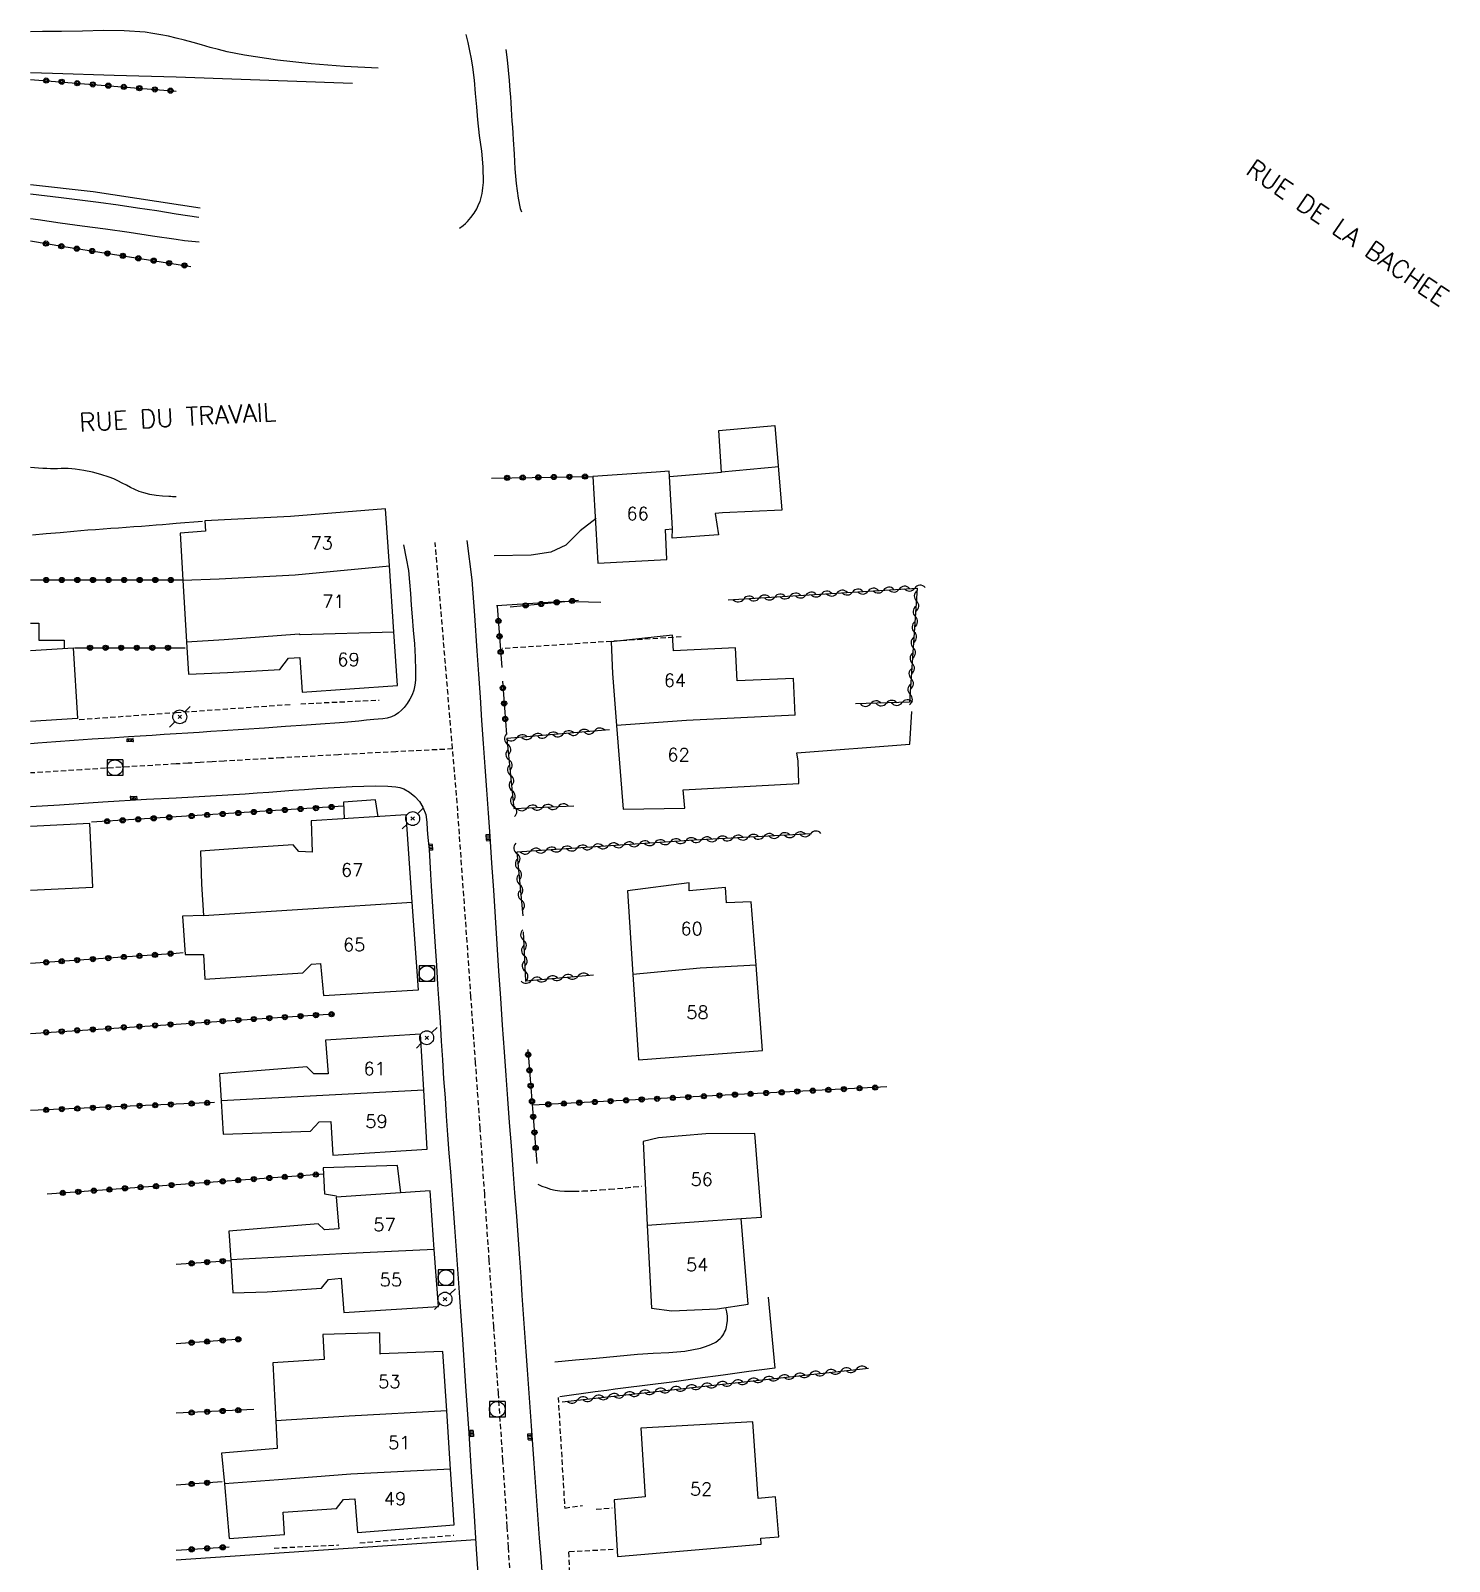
# Model space of a CAD drawing. Header units: millimetres. Extents: x 168000 to 169000, y 125998 to 127000.
# Drawn here: x 168000 to 168136.6, y 126827.9 to 126975.2 of the extents above; entities that cross this region are included whole.
import ezdxf
from ezdxf.enums import TextEntityAlignment as Align

# ---------------------------------------------------------------- set-up
doc = ezdxf.new("R2010")
doc.units = ezdxf.units.MM
doc.linetypes.add('DASHED', pattern=[0.75, 0.5, -0.25])
doc.layers.get('0').update_dxf_attribs({"linetype": 'CONTINUOUS'})
for name, color, linetype in [('W0001', 6, 'DASHED'), ('W0014', 7, 'CONTINUOUS'), ('W0017', 7, 'CONTINUOUS'), ('W0071', 7, 'CONTINUOUS'), ('W0101', 7, 'CONTINUOUS'), ('W0104', 1, 'CONTINUOUS'), ('W0112', 1, 'DASHED'), ('W0211', 2, 'CONTINUOUS'), ('W0214', 2, 'CONTINUOUS'), ('W0310', 3, 'CONTINUOUS'), ('W0323', 7, 'CONTINUOUS'), ('W0401', 7, 'CONTINUOUS'), ('W0420', 7, 'CONTINUOUS'), ('W0473', 7, 'CONTINUOUS'), ('W0989', 7, 'CONTINUOUS'), ('W0991', 7, 'CONTINUOUS'), ('W1102', 7, 'CONTINUOUS')]:
    doc.layers.add(name, color=color, linetype=linetype)
doc.styles.get("Standard").update_dxf_attribs({"font": 'romans.shx', "width": 0.85})

# ---------------------------------------------------------------- blocks, each defined once
blk = doc.blocks.new('T420')
for p, q in [((0.75, 0.75), (-0.75, 0.75)), ((-0.75, 0.75), (-0.75, -0.75)), ((0.75, 0.75), (0.75, -0.75)), ((0.75, -0.75), (-0.75, -0.75))]:
    blk.add_line(p, q)
blk.add_ellipse((0, 0), major_axis=(-0.53, 0.53), ratio=1, start_param=3.926991, end_param=10.210176)
blk = doc.blocks.new('T401')
for p, q in [((-0.3, 0.3), (0, 0.3)), ((-0.3, -0.25), (-0.3, 0.3)), ((-0.3, 0.15), (0, 0.15)), ((-0.3, 0), (0, 0)), ((0, 0.3), (0, -0.25)), ((-0.3, -0.15), (0, -0.15)), ((-0.3, -0.25), (-0.3, -0.3)), ((-0.3, -0.3), (0, -0.3)), ((0, -0.3), (0, -0.25))]:
    blk.add_line(p, q)
blk = doc.blocks.new('T473')
for p, q in [((-0.166667, 0.166667), (0.166667, -0.166667)), ((-0.166667, -0.166667), (0.166667, 0.166667)), ((0.500001, 0.500001), (1.000002, 1.000002)), ((-1.000002, -1.000002), (-0.500001, -0.500001))]:
    blk.add_line(p, q)
blk.add_ellipse((0, 0), major_axis=(0.471405, 0.471405), ratio=1, start_param=5.4977871438, end_param=11.780972451)
blk = doc.blocks.new('t310o')
at = {"color": 0, "linetype": 'Continuous'}
for centre, start, end in [((-0.5, 0.38), 216.8699, 323.1304), ((0.5, -0.37), 36.8699, 143.1303)]:
    blk.add_arc(centre, 0.625, start, end, dxfattribs=at)
blk = doc.blocks.new('t323o')
at = {"color": 0, "linetype": 'Continuous'}
for radius in [0.25, 0.15]:
    blk.add_circle((0, 0), radius, dxfattribs=at)

msp = doc.modelspace()

# ---------------------------------------------------------------- linework, layer by layer
at = {"layer": 'W0001'}
for points in [[(168046.12, 126827.22), (168046, 126829.2), (168045.88, 126831.18), (168045.47, 126837.59), (168045.03, 126844.01), (168044.59, 126850.42), (168044.15, 126856.84), (168043.71, 126863.18), (168043.28, 126869.52), (168042.83, 126875.86), (168042.39, 126882.2), (168041.97, 126888.16), (168041.54, 126894.13), (168041.12, 126900.1), (168038.95, 126925.92)], [(168040.62, 126906.06), (168035.17, 126905.79), (168029.65, 126905.5), (168024.14, 126905.2), (168018.63, 126904.89), (168017.47, 126904.82), (168016.31, 126904.75), (168015.16, 126904.68), (168014, 126904.62)], [(168014, 126904.62), (168009.46, 126904.34), (168004.91, 126904.06), (168000.37, 126903.77), (168000, 126903.75)]]:
    msp.add_lwpolyline(points, dxfattribs=at)
at = {"layer": 'W0014'}
for points in [[(168035.9, 126925.71), (168036.14, 126924.39), (168036.37, 126923.24), (168036.46, 126922.12), (168036.56, 126921.01), (168036.64, 126919.89), (168036.72, 126918.77), (168036.82, 126917.49), (168036.94, 126916.19), (168037.03, 126914.9), (168037.05, 126913.6), (168037.05, 126913.14), (168037.04, 126912.67), (168036.99, 126912.2), (168036.89, 126911.73), (168036.72, 126911.28), (168036.51, 126910.85), (168036.25, 126910.44), (168035.95, 126910.06), (168035.69, 126909.78), (168035.4, 126909.53), (168035.09, 126909.32), (168034.74, 126909.15), (168034.33, 126909.02), (168033.89, 126908.97), (168033.46, 126908.94), (168033.04, 126908.9), (168032.32, 126908.82), (168031.61, 126908.74), (168030.89, 126908.66), (168030.18, 126908.6), (168029.27, 126908.53), (168028.36, 126908.47), (168027.46, 126908.41), (168026.55, 126908.35), (168024.53, 126908.21), (168022.5, 126908.07), (168020.48, 126907.94), (168018.46, 126907.8), (168017.35, 126907.73), (168016.23, 126907.66), (168015.12, 126907.59), (168014, 126907.52)], [(168049.27, 126826.44), (168049.13, 126828.26), (168048.99, 126830.08), (168048.72, 126833.68), (168048.46, 126837.28), (168048.2, 126840.89), (168047.95, 126844.49), (168047.82, 126846.28), (168047.7, 126848.07), (168047.57, 126849.86), (168047.45, 126851.65), (168047.33, 126853.44), (168047.21, 126855.24), (168047.08, 126857.03), (168046.96, 126858.82), (168046.79, 126861.08), (168046.62, 126863.34), (168046.45, 126865.59), (168046.28, 126867.85), (168046.11, 126870.11), (168045.94, 126872.37), (168045.77, 126874.63), (168045.61, 126876.89), (168045.43, 126879.48), (168045.25, 126882.08), (168045.08, 126884.67), (168044.91, 126887.27), (168044.75, 126889.87), (168044.58, 126892.46), (168044.41, 126895.06), (168044.23, 126897.65), (168044.08, 126899.88), (168043.92, 126902.11), (168043.76, 126904.35), (168043.6, 126906.58), (168043.45, 126908.81), (168043.29, 126911.04), (168043.14, 126913.27), (168042.99, 126915.5), (168042.76, 126918.92), (168042.51, 126922.34), (168042.01, 126926.13)], [(168014, 126907.52), (168012.85, 126907.44), (168011.71, 126907.37), (168010.56, 126907.3), (168009.41, 126907.22), (168007.67, 126907.11), (168005.93, 126906.99), (168004.18, 126906.86), (168002.44, 126906.74), (168000.7, 126906.62), (168000, 126906.57)], [(168014, 126901.37), (168015.67, 126901.46), (168017.33, 126901.55), (168019, 126901.65), (168020.66, 126901.75), (168021.8, 126901.83), (168022.94, 126901.91), (168024.09, 126902), (168025.23, 126902.09), (168026.37, 126902.17), (168027.51, 126902.26), (168028.65, 126902.33), (168029.79, 126902.38), (168030.94, 126902.44), (168032.09, 126902.49), (168033.24, 126902.51), (168034.39, 126902.47), (168034.77, 126902.44), (168035.16, 126902.42), (168035.55, 126902.35), (168035.93, 126902.22), (168036.48, 126901.89), (168036.98, 126901.48), (168037.42, 126901), (168037.77, 126900.46), (168038.03, 126899.75), (168038.14, 126899), (168038.18, 126898.26), (168038.24, 126897.54), (168038.35, 126896.37), (168038.43, 126895.19), (168038.49, 126894.02), (168038.57, 126892.84), (168038.66, 126891.39), (168038.76, 126889.94), (168038.86, 126888.49), (168038.95, 126887.04), (168039.07, 126885.22), (168039.18, 126883.4), (168039.3, 126881.58), (168039.41, 126879.76), (168039.53, 126877.94), (168039.64, 126876.12), (168039.76, 126874.31), (168039.89, 126872.49), (168040.01, 126870.71), (168040.14, 126868.92), (168040.27, 126867.14), (168040.41, 126865.36), (168040.54, 126863.58), (168040.67, 126861.8), (168040.8, 126860.02), (168040.93, 126858.24), (168041.25, 126853.73), (168041.56, 126849.22), (168041.87, 126844.71), (168042.17, 126840.2), (168042.42, 126836.47), (168042.66, 126832.75), (168042.9, 126829.02), (168043.13, 126825.29)], [(168000, 126900.51), (168002.77, 126900.69), (168006.96, 126900.96), (168011.15, 126901.23)], [(168011.15, 126901.23), (168014, 126901.37)]]:
    msp.add_lwpolyline(points, dxfattribs=at)
at = {"layer": 'W0017'}
for points in [[(168014, 126930.33), (168013.83, 126930.33), (168013.66, 126930.34), (168013.49, 126930.35), (168013.32, 126930.35), (168012.71, 126930.4), (168012.1, 126930.46), (168011.49, 126930.56), (168010.9, 126930.71), (168010.46, 126930.86), (168010.04, 126931.04), (168009.63, 126931.24), (168009.22, 126931.45), (168008.82, 126931.66), (168008.41, 126931.87), (168008, 126932.06), (168007.57, 126932.22), (168006.77, 126932.48), (168005.95, 126932.69), (168005.13, 126932.87), (168004.3, 126932.99), (168003.96, 126933.03), (168003.62, 126933.05), (168003.28, 126933.05), (168002.93, 126933.05), (168002.6, 126933.04), (168002.25, 126933.04), (168001.91, 126933.04), (168001.57, 126933.05), (168001.17, 126933.07), (168000.76, 126933.09), (168000.36, 126933.12), (168000, 126933.16)], [(168000.17, 126926.67), (168001.51, 126926.79), (168002.84, 126926.91), (168004.17, 126927.03), (168005.51, 126927.14), (168006.25, 126927.19), (168006.99, 126927.25), (168007.72, 126927.31), (168008.46, 126927.36), (168009.2, 126927.41), (168009.94, 126927.47), (168010.68, 126927.52), (168011.42, 126927.58), (168012.07, 126927.63), (168012.71, 126927.68), (168013.36, 126927.73), (168014, 126927.78)], [(168014, 126927.78), (168016.56, 126927.99)], [(168054.44, 126928.26), (168052.9, 126927.05), (168051.52, 126925.68), (168050.09, 126924.99), (168048.19, 126924.72), (168044.62, 126924.66)], [(168054.9, 126920.15), (168051.33, 126920.26), (168044.86, 126919.85)], [(168050.45, 126847.07), (168052.44, 126847.25), (168054.44, 126847.42), (168056.43, 126847.6), (168058.42, 126847.79), (168059.93, 126847.89), (168061.45, 126847.95), (168062.98, 126848.09), (168064.47, 126848.39), (168064.97, 126848.54), (168065.47, 126848.72), (168065.95, 126848.97), (168066.37, 126849.3), (168066.5, 126849.44), (168066.62, 126849.59), (168066.72, 126849.75), (168066.8, 126849.92), (168066.88, 126850.09), (168066.94, 126850.26), (168066.99, 126850.44), (168067.03, 126850.62), (168067.09, 126851.04), (168067.09, 126851.45), (168067.03, 126851.87), (168066.92, 126852.27)], [(168070.99, 126853.29), (168071.63, 126846.47)], [(168071.63, 126846.47), (168069.15, 126846.12), (168066.68, 126845.78), (168064.2, 126845.45), (168061.72, 126845.12), (168060.94, 126845.02), (168060.16, 126844.92), (168059.38, 126844.82), (168058.6, 126844.72), (168057.82, 126844.63), (168057.04, 126844.53), (168056.26, 126844.43), (168055.48, 126844.32), (168054.35, 126844.17), (168053.21, 126844.01), (168052.08, 126843.85), (168050.94, 126843.69)], [(168042.86, 126829.94), (168014, 126827.97)]]:
    msp.add_lwpolyline(points, dxfattribs=at)
at = {"layer": 'W0071'}
for points in [[(168041.3, 126956.18), (168041.3, 126956.18), (168041.65, 126956.44), (168041.86, 126956.64), (168042.06, 126956.85), (168042.39, 126957.23), (168042.68, 126957.64), (168042.95, 126958.07), (168043.16, 126958.52), (168043.26, 126958.77), (168043.34, 126959.02), (168043.4, 126959.28), (168043.46, 126959.54), (168043.5, 126959.8), (168043.53, 126960.06), (168043.56, 126960.32), (168043.58, 126960.59), (168043.57, 126962.1), (168043.43, 126963.62), (168043.22, 126965.12), (168043.05, 126966.61), (168042.94, 126967.88), (168042.84, 126969.16), (168042.72, 126970.43), (168042.56, 126971.7), (168042.43, 126972.49), (168042.28, 126973.27), (168042.11, 126974.06), (168041.93, 126974.83)], [(168045.76, 126973.39), (168045.87, 126972.4), (168045.97, 126971.41), (168046.06, 126970.42), (168046.14, 126969.43), (168046.19, 126968.84), (168046.23, 126968.25), (168046.27, 126967.66), (168046.3, 126967.08), (168046.33, 126966.49), (168046.37, 126965.9), (168046.41, 126965.31), (168046.45, 126964.72), (168046.54, 126963.31), (168046.62, 126961.9), (168046.73, 126960.49), (168046.92, 126959.09), (168046.98, 126958.75), (168047.05, 126958.42), (168047.14, 126958.09), (168047.25, 126957.77)], [(168000, 126959.49), (168002.93, 126959.14), (168006.55, 126958.68), (168008.42, 126958.43), (168010.28, 126958.16), (168012.14, 126957.88), (168014, 126957.58)], [(168014, 126955.09), (168011.74, 126955.42), (168009.48, 126955.76), (168007.22, 126956.09), (168004.96, 126956.4), (168002.85, 126956.69), (168000.73, 126957), (168000, 126957.09)], [(168014, 126957.58), (168016.18, 126957.24)], [(168016.22, 126954.84), (168014.81, 126954.98), (168014, 126955.09)]]:
    msp.add_lwpolyline(points, dxfattribs=at)
at = {"layer": 'W0101'}
for points in [[(168054.11, 126932.29), (168054.6, 126923.95), (168061.23, 126924.3), (168061.12, 126927.19), (168061.78, 126927.25), (168061.49, 126932.28)], [(168061.49, 126932.28), (168061.47, 126932.8), (168060.2, 126932.71)], [(168034.17, 126929.17), (168025.01, 126928.43), (168016.76, 126928.02), (168016.84, 126927.03), (168014.39, 126926.83), (168014.66, 126922.32)], [(168034.54, 126923.69), (168034.17, 126929.17)], [(168034.97, 126917.35), (168034.54, 126923.69)], [(168014.66, 126922.32), (168015, 126916.38)], [(168035.32, 126912.17), (168034.97, 126917.35)], [(168073.58, 126909.31), (168073.44, 126912.83), (168068, 126912.61), (168067.86, 126915.8), (168061.89, 126915.5), (168061.78, 126917.01), (168055.87, 126916.38), (168056, 126913.33), (168056.4, 126908.33)], [(168015, 126916.38), (168015.19, 126913.25), (168018.96, 126913.41), (168023.99, 126913.71), (168024.82, 126914.81), (168025.92, 126914.87), (168026.14, 126911.54), (168035.32, 126912.17)], [(168056.4, 126908.33), (168057.05, 126900.27), (168062.96, 126900.35), (168062.82, 126902.14), (168073.96, 126902.74), (168073.88, 126904.89), (168073.74, 126905.68), (168084.63, 126906.51), (168084.83, 126909.67)], [(168036.15, 126899.72), (168027.02, 126899.14), (168027.1, 126896.11), (168025.81, 126896.19), (168025.28, 126896.83), (168019.95, 126896.47), (168016.34, 126896.22), (168016.45, 126893.03), (168016.65, 126890.03), (168016.65, 126890.03)], [(168036.74, 126891.32), (168036.15, 126899.72)], [(168069.83, 126885.25), (168069.37, 126891.33), (168067, 126891.24), (168066.89, 126892.73), (168063.4, 126892.4), (168063.4, 126893.17), (168057.46, 126892.4)], [(168057.46, 126892.4), (168057.98, 126884.36)], [(168037.33, 126882.86), (168036.74, 126891.32)], [(168016.65, 126890.03), (168014.61, 126889.98), (168014.89, 126886.29), (168016.65, 126886.29), (168016.76, 126883.9), (168026.19, 126884.51), (168027.04, 126885.36), (168027.9, 126885.41), (168028.2, 126882.33), (168037.33, 126882.86)], [(168057.98, 126884.36), (168058.51, 126876.14), (168070.44, 126877.02), (168069.83, 126885.25)], [(168037.52, 126878.62), (168028.39, 126878.02), (168028.64, 126874.8), (168027.26, 126874.8), (168026.58, 126875.46), (168018.19, 126874.8), (168018.33, 126872.19)], [(168037.84, 126873.23), (168037.52, 126878.62)], [(168038.18, 126867.54), (168037.84, 126873.23)], [(168018.33, 126872.19), (168018.52, 126868.97), (168026.93, 126869.27), (168027.79, 126870.18), (168028.91, 126870.2), (168029.08, 126866.96), (168038.18, 126867.54)], [(168068.41, 126860.85), (168070.36, 126860.99), (168069.7, 126869.05), (168065, 126869.02), (168060.43, 126868.64), (168058.95, 126868.28)], [(168058.95, 126868.28), (168059.36, 126860.22)], [(168038.46, 126863.52), (168029.41, 126862.92), (168029.66, 126859.86), (168028.28, 126859.78), (168027.68, 126860.36), (168019.09, 126859.64), (168019.26, 126856.89)], [(168038.86, 126857.88), (168038.46, 126863.52)], [(168059.36, 126860.22), (168059.77, 126852.22), (168061.72, 126851.97), (168066.1, 126852.16), (168069.07, 126852.63), (168068.41, 126860.85)], [(168039.25, 126852.38), (168038.86, 126857.88)], [(168019.26, 126856.89), (168019.45, 126853.7), (168022.78, 126853.81), (168028.01, 126854.17), (168028.67, 126854.99), (168029.88, 126855.13), (168030.15, 126851.8), (168039.25, 126852.38)], [(168039.69, 126848.06), (168033.64, 126847.82), (168033.64, 126847.79), (168033.62, 126849.85), (168028.12, 126849.69), (168028.25, 126847.29), (168023.3, 126846.96), (168023.6, 126841.39)], [(168040.06, 126842.35), (168039.69, 126848.06)], [(168040.42, 126836.73), (168040.06, 126842.35)], [(168023.6, 126841.39), (168023.74, 126838.71), (168018.38, 126838.27), (168018.65, 126835.33)], [(168040.77, 126831.37), (168040.42, 126836.73)], [(168018.65, 126835.33), (168019.12, 126830.05), (168024.43, 126830.43), (168024.32, 126832.58), (168029.44, 126832.94), (168030.12, 126833.82), (168031.2, 126833.87), (168031.47, 126830.63), (168040.77, 126831.37)]]:
    msp.add_lwpolyline(points, dxfattribs=at)
msp.add_lwpolyline([(168058.73, 126840.67), (168059.17, 126834.06), (168056.17, 126833.79), (168056.5, 126828.34), (168070.33, 126829.5), (168070.28, 126830.08), (168072.01, 126830.21), (168071.71, 126834.06), (168070.03, 126833.9), (168069.51, 126841.3)], close=True, dxfattribs=at)
at = {"layer": 'W0104'}
for points in [[(168016.32, 126958.11), (168006.03, 126959.7), (168000, 126960.36)], [(168066.51, 126932.72), (168066.26, 126936.73), (168071.65, 126937.2), (168072.31, 126929.06), (168066.59, 126928.79), (168065.9, 126928.73), (168066.23, 126926.67), (168061.75, 126926.34), (168061.78, 126927.25)], [(168072.01, 126933.21), (168066.51, 126932.72)], [(168061.49, 126932.28), (168066.51, 126932.72)], [(168000, 126918.17), (168000.8, 126918.17), (168000.8, 126916.52), (168003.22, 126916.52), (168003.22, 126915.72)], [(168000, 126915.55), (168004.09, 126915.8), (168004.52, 126908.98)], [(168004.52, 126908.98), (168000, 126908.7)], [(168033.2, 126901.15), (168030.12, 126900.93)], [(168030.12, 126900.93), (168030.18, 126899.34)], [(168033.44, 126899.54), (168033.2, 126901.15)], [(168000, 126892.46), (168006, 126892.76), (168005.7, 126898.89)], [(168005.7, 126898.89), (168000, 126898.61)], [(168035.63, 126863.33), (168035.32, 126865.97), (168028.17, 126865.75), (168028.28, 126863.25), (168029.44, 126863.03)]]:
    msp.add_lwpolyline(points, dxfattribs=at)
at = {"layer": 'W0112'}
for points in [[(168062.63, 126916.85), (168045.39, 126915.72)], [(168004.68, 126908.9), (168014, 126909.57)], [(168014, 126909.57), (168025.04, 126910.36)], [(168026, 126910.41), (168033.56, 126910.77)], [(168048.83, 126864.18), (168049.22, 126863.99), (168049.63, 126863.84), (168050.05, 126863.7), (168050.48, 126863.6), (168050.93, 126863.53), (168051.38, 126863.5), (168051.84, 126863.49), (168052.29, 126863.49), (168053.15, 126863.51), (168054.01, 126863.56), (168054.87, 126863.62), (168055.73, 126863.69), (168056.5, 126863.75), (168057.27, 126863.82), (168058.04, 126863.9), (168058.81, 126863.99)], [(168050.78, 126843.64), (168051.41, 126832.99), (168053.12, 126833.24)], [(168054.44, 126832.88), (168055.98, 126833.02)], [(168031.69, 126829.64), (168040.74, 126830.38)], [(168023.44, 126829.14), (168029.68, 126829.44)], [(168056.09, 126829), (168051.77, 126828.76), (168052.46, 126816)]]:
    msp.add_lwpolyline(points, dxfattribs=at)
at = {"layer": 'W0211'}
for points in [[(168014, 126974.49), (168013.27, 126974.66), (168012.53, 126974.81), (168011.78, 126974.94), (168011.04, 126975.05), (168009.02, 126975.2), (168007, 126975.21), (168004.99, 126975.16), (168002.98, 126975.13), (168001.13, 126975.11), (168000, 126975.09)], [(168033.45, 126971.58), (168030.22, 126971.74), (168026.99, 126972.01), (168023.78, 126972.37), (168020.58, 126972.85), (168019.74, 126973), (168018.91, 126973.18), (168018.09, 126973.38), (168017.27, 126973.6), (168016.45, 126973.83), (168015.64, 126974.05), (168014.82, 126974.28), (168014, 126974.49)]]:
    msp.add_lwpolyline(points, dxfattribs=at)
at = {"layer": 'W0214'}
for points in [[(168014, 126970.72), (168008.05, 126970.9), (168002.11, 126971.08), (168000, 126971.13)], [(168030.98, 126970.12), (168014, 126970.72)]]:
    msp.add_lwpolyline(points, dxfattribs=at)
at = {"layer": 'W0310'}
for points in [[(168067.14, 126920.4), (168085.35, 126921.55), (168084.61, 126910.55), (168079.41, 126910.39)], [(168055.73, 126907.91), (168045.85, 126907.06), (168046.52, 126900.32), (168052.29, 126900.57)], [(168075.17, 126897.9), (168063.87, 126897.29), (168046.79, 126896.14), (168047.37, 126890.01)], [(168047.4, 126888.47), (168047.64, 126883.74), (168054.19, 126884.31)], [(168051.16, 126843.22), (168080.67, 126846.47)]]:
    msp.add_lwpolyline(points, dxfattribs=at)
at = {"layer": 'W0323'}
for points in [[(168000, 126970.52), (168014, 126969.39)], [(168000, 126954.97), (168003.2, 126954.42), (168015.41, 126952.5)], [(168044.37, 126932.14), (168054.11, 126932.29)], [(168014, 126922.32), (168000, 126922.32)], [(168014.61, 126922.32), (168014, 126922.32)], [(168044.92, 126919.82), (168045.36, 126913.91)], [(168046.16, 126919.74), (168052.73, 126920.37)], [(168004.22, 126915.8), (168014, 126915.8)], [(168014, 126915.8), (168014.89, 126915.8)], [(168045.41, 126912.59), (168045.8, 126907.44)], [(168030.12, 126900.54), (168014, 126899.52)], [(168014, 126899.52), (168005.87, 126899)], [(168014, 126886.38), (168000, 126885.42)], [(168014.69, 126886.43), (168014, 126886.38)], [(168014, 126879.58), (168029.13, 126880.55)], [(168000, 126878.68), (168014, 126879.58)], [(168047.86, 126877.13), (168048.74, 126866.16)], [(168082.41, 126873.53), (168066.87, 126872.73), (168048.33, 126871.77)], [(168014, 126871.86), (168000, 126871.26)], [(168017.69, 126872.02), (168014, 126871.86)], [(168028.25, 126865.14), (168014, 126864.11)], [(168014, 126864.11), (168001.6, 126863.22)], [(168014, 126856.45), (168019.26, 126856.81)], [(168020.28, 126849.25), (168014, 126848.81)], [(168021.49, 126842.48), (168014, 126842.11)], [(168018.43, 126835.52), (168014, 126835.2)], [(168014, 126828.92), (168019.12, 126829.25)]]:
    msp.add_lwpolyline(points, dxfattribs=at)
at = {"layer": 'W1102'}
for points in [[(168060.2, 126932.71), (168054.11, 126932.29)], [(168014.66, 126922.32), (168018.16, 126922.43), (168025.45, 126922.82), (168034.54, 126923.69)], [(168015, 126916.38), (168018.63, 126916.6), (168025.86, 126917.15), (168025.94, 126917.07), (168034.97, 126917.35)], [(168073.58, 126909.31), (168063.15, 126908.79), (168056.4, 126908.33)], [(168016.65, 126890.03), (168036.74, 126891.32)], [(168069.83, 126885.25), (168064.45, 126884.95), (168057.98, 126884.36)], [(168037.84, 126873.23), (168028.75, 126872.73), (168018.33, 126872.19)], [(168059.36, 126860.22), (168068.41, 126860.85)], [(168038.86, 126857.88), (168029.96, 126857.47), (168019.26, 126856.89)], [(168040.06, 126842.35), (168030.65, 126841.82), (168023.6, 126841.39)], [(168040.42, 126836.73), (168030.84, 126836.24), (168023.85, 126835.69), (168018.65, 126835.33)]]:
    msp.add_lwpolyline(points, dxfattribs=at)

# ---------------------------------------------------------------- block references
at = {"layer": 'W0310'}
for p, rotation in [((168074.63, 126920.87), 3.630212492704059), ((168076.12, 126920.97), 3.630212492704059), ((168077.62, 126921.06), 3.630212492704059), ((168079.12, 126921.16), 3.630212492704059), ((168080.62, 126921.25), 3.630212492704059), ((168082.11, 126921.35), 3.630212492704059), ((168083.61, 126921.44), 3.630212492704059), ((168085.11, 126921.54), 3.630212492704059), ((168085.27, 126920.3), 266.138391294065), ((168068.64, 126920.49), 3.630212492704059), ((168070.14, 126920.59), 3.630212492704059), ((168071.63, 126920.68), 3.630212492704059), ((168073.13, 126920.78), 3.630212492704059), ((168085.16, 126918.8), 266.138391294065), ((168085.06, 126917.31), 266.138391294065), ((168084.96, 126915.81), 266.138391294065), ((168084.86, 126914.31), 266.138391294065), ((168084.76, 126912.82), 266.138391294065), ((168084.66, 126911.32), 266.138391294065), ((168080.88, 126910.43), 181.8182975470756), ((168082.38, 126910.48), 181.8182975470756), ((168083.88, 126910.53), 181.8182975470756), ((168052.78, 126907.66), 184.9352995891853), ((168054.27, 126907.79), 184.9352995891853), ((168045.91, 126906.51), 275.5947968405947), ((168046.8, 126907.14), 184.9352995891853), ((168048.29, 126907.27), 184.9352995891853), ((168049.79, 126907.4), 184.9352995891853), ((168051.28, 126907.53), 184.9352995891853), ((168046.05, 126905.02), 275.5947968405947), ((168046.2, 126903.52), 275.5947968405947), ((168046.35, 126902.03), 275.5947968405947), ((168046.49, 126900.54), 275.5947968405947), ((168047.79, 126900.38), 2.454039313867036), ((168049.29, 126900.44), 2.454039313867036), ((168050.79, 126900.5), 2.454039313867036), ((168064.59, 126897.33), 183.0640009066609), ((168066.09, 126897.41), 183.0640009066609), ((168067.59, 126897.49), 183.0640009066609), ((168069.08, 126897.57), 183.0640009066609), ((168070.58, 126897.65), 183.0640009066609), ((168072.08, 126897.73), 183.0640009066609), ((168073.58, 126897.81), 183.0640009066609), ((168075.07, 126897.89), 183.0640009066609), ((168046.81, 126895.98), 275.3797091987957), ((168048.13, 126896.23), 183.8691860762799), ((168049.62, 126896.33), 183.8691860762799), ((168051.12, 126896.43), 183.8691860762799), ((168052.62, 126896.53), 183.8691860762799), ((168054.11, 126896.64), 183.8691860762799), ((168055.61, 126896.74), 183.8691860762799), ((168057.11, 126896.84), 183.8691860762799), ((168058.6, 126896.94), 183.8691860762799), ((168060.1, 126897.04), 183.8691860762799), ((168061.6, 126897.14), 183.8691860762799), ((168063.09, 126897.24), 183.8691860762799), ((168046.95, 126894.49), 275.3797091987957), ((168047.09, 126892.99), 275.3797091987957), ((168047.23, 126891.5), 275.3797091987957), ((168047.44, 126887.66), 272.9953002684657), ((168047.52, 126886.16), 272.9953002684657), ((168047.59, 126884.66), 272.9953002684657), ((168051.2, 126884.05), 5.042448513886483), ((168052.69, 126884.18), 5.042448513886483), ((168048.21, 126883.79), 5.042448513886483), ((168049.71, 126883.92), 5.042448513886483), ((168073.53, 126845.68), 6.275716716078158), ((168075.02, 126845.85), 6.275716716078158), ((168076.51, 126846.01), 6.275716716078158), ((168078, 126846.17), 6.275716716078158), ((168079.49, 126846.34), 6.275716716078158), ((168060.11, 126844.21), 6.275716716078158), ((168061.6, 126844.37), 6.275716716078158), ((168063.09, 126844.54), 6.275716716078158), ((168064.58, 126844.7), 6.275716716078158), ((168066.07, 126844.86), 6.275716716078158), ((168067.56, 126845.03), 6.275716716078158), ((168069.06, 126845.19), 6.275716716078158), ((168070.55, 126845.36), 6.275716716078158), ((168072.04, 126845.52), 6.275716716078158), ((168052.65, 126843.39), 6.275716716078158), ((168054.15, 126843.55), 6.275716716078158), ((168055.64, 126843.72), 6.275716716078158), ((168057.13, 126843.88), 6.275716716078158), ((168058.62, 126844.04), 6.275716716078158)]:
    msp.add_blockref('t310o', p, dxfattribs=dict(at, rotation=rotation))
at = {"layer": 'W0323'}
for p, rotation in [((168001.5, 126970.4), 355.3910126018979), ((168002.99, 126970.28), 355.3910126018979), ((168004.49, 126970.15), 355.3910126018979), ((168005.98, 126970.03), 355.3910126018979), ((168007.48, 126969.91), 355.3910126018979), ((168008.97, 126969.79), 355.3910126018979), ((168010.47, 126969.67), 355.3910126018979), ((168011.96, 126969.55), 355.3910126018979), ((168013.46, 126969.43), 355.3910126018979), ((168001.48, 126954.71), 350.2520335429604), ((168002.96, 126954.46), 350.2520335429604), ((168004.44, 126954.22), 351.0819002701832), ((168005.92, 126953.99), 351.0819002701832), ((168007.4, 126953.76), 351.0819002701832), ((168008.88, 126953.53), 351.0819002701832), ((168010.37, 126953.29), 351.0819002701832), ((168011.85, 126953.06), 351.0819002701832), ((168013.33, 126952.83), 351.0819002701832), ((168014.81, 126952.6), 351.0819002701832), ((168045.87, 126932.16), 0.8940364440352357), ((168047.37, 126932.19), 0.8940364440352357), ((168048.87, 126932.21), 0.8940364440352357), ((168050.37, 126932.24), 0.8940364440352357), ((168051.87, 126932.26), 0.8940364440352357), ((168053.37, 126932.28), 0.8940364440352357), ((168001.5, 126922.32), 180.0000000001191), ((168003, 126922.32), 180.0000000001191), ((168004.5, 126922.32), 180.0000000001191), ((168006, 126922.32), 180.0000000001191), ((168007.5, 126922.32), 180.0000000001191), ((168009, 126922.32), 180.0000000001191), ((168010.5, 126922.32), 180.0000000001191), ((168012, 126922.32), 180.0000000001191), ((168013.5, 126922.32), 180.0000000001191), ((168047.65, 126919.88), 5.496895288034271), ((168049.14, 126920.02), 5.496895288034271), ((168050.64, 126920.17), 5.496895288034271), ((168052.13, 126920.31), 5.496895288034271), ((168045.03, 126918.39), 274.2560265458159), ((168045.14, 126916.9), 274.2560265458159), ((168045.25, 126915.4), 274.2560265458159), ((168045.46, 126911.93), 274.2815304888603), ((168045.58, 126910.44), 274.2815304888603), ((168045.69, 126908.94), 274.2815304888603), ((168025.98, 126900.28), 183.6329506648572), ((168027.47, 126900.37), 183.6329506648572), ((168028.97, 126900.47), 183.6329506648572), ((168007.36, 126899.1), 183.6329506649128), ((168008.86, 126899.19), 183.6329506649128), ((168010.36, 126899.29), 183.6329506649128), ((168011.85, 126899.38), 183.6329506649128), ((168013.35, 126899.48), 183.6329506649128), ((168015.5, 126899.61), 183.6329506648572), ((168016.99, 126899.71), 183.6329506648572), ((168018.49, 126899.8), 183.6329506648572), ((168019.99, 126899.9), 183.6329506648572), ((168021.48, 126899.99), 183.6329506648572), ((168022.98, 126900.09), 183.6329506648572), ((168024.48, 126900.18), 183.6329506648572), ((168001.5, 126885.52), 183.939031847004), ((168002.99, 126885.63), 183.939031847004), ((168004.49, 126885.73), 183.939031847004), ((168005.99, 126885.83), 183.939031847004), ((168007.48, 126885.93), 183.939031847004), ((168008.98, 126886.04), 183.939031847004), ((168010.48, 126886.14), 183.939031847004), ((168011.97, 126886.24), 183.939031847004), ((168013.47, 126886.35), 183.939031847004), ((168015.5, 126879.67), 3.662726258561425), ((168016.99, 126879.77), 3.662726258561425), ((168018.49, 126879.86), 3.662726258561425), ((168019.99, 126879.96), 3.662726258561425), ((168021.48, 126880.06), 3.662726258561425), ((168022.98, 126880.15), 3.662726258561425), ((168024.48, 126880.25), 3.662726258561425), ((168025.98, 126880.34), 3.662726258561425), ((168027.47, 126880.44), 3.662726258561425), ((168028.97, 126880.53), 3.662726258561425), ((168001.5, 126878.78), 3.662726258516594), ((168002.99, 126878.87), 3.662726258516594), ((168004.49, 126878.97), 3.662726258516594), ((168005.99, 126879.06), 3.662726258516594), ((168007.48, 126879.16), 3.662726258516594), ((168008.98, 126879.26), 3.662726258516594), ((168010.48, 126879.35), 3.662726258516594), ((168011.98, 126879.45), 3.662726258516594), ((168013.47, 126879.54), 3.662726258516594), ((168047.9, 126876.63), 274.5853362104982), ((168048.02, 126875.13), 274.5853362104982), ((168048.14, 126873.64), 274.5853362104982), ((168058.82, 126872.32), 182.9726276530337), ((168060.31, 126872.39), 182.9726276530337), ((168061.81, 126872.47), 182.9726276530337), ((168063.31, 126872.55), 182.9726276530337), ((168064.81, 126872.63), 182.9726276530337), ((168066.31, 126872.71), 182.9726276530337), ((168067.8, 126872.78), 182.9382696424301), ((168069.3, 126872.86), 182.9382696424301), ((168070.8, 126872.94), 182.9382696424301), ((168072.3, 126873.01), 182.9382696424301), ((168073.8, 126873.09), 182.9382696424301), ((168075.29, 126873.17), 182.9382696424301), ((168076.79, 126873.24), 182.9382696424301), ((168078.29, 126873.32), 182.9382696424301), ((168079.79, 126873.4), 182.9382696424301), ((168081.29, 126873.47), 182.9382696424301), ((168001.5, 126871.32), 182.4582432590275), ((168003, 126871.39), 182.4582432590275), ((168004.5, 126871.45), 182.4582432590275), ((168005.99, 126871.52), 182.4582432590275), ((168007.49, 126871.58), 182.4582432590275), ((168008.99, 126871.65), 182.4582432590275), ((168010.49, 126871.71), 182.4582432590275), ((168011.99, 126871.77), 182.4582432590275), ((168013.49, 126871.84), 182.4582432590275), ((168015.5, 126871.93), 182.458243258928), ((168017, 126871.99), 182.458243258928), ((168048.26, 126872.14), 274.5853362104982), ((168049.83, 126871.85), 182.9726276530337), ((168051.33, 126871.93), 182.9726276530337), ((168052.82, 126872.01), 182.9726276530337), ((168054.32, 126872.08), 182.9726276530337), ((168055.82, 126872.16), 182.9726276530337), ((168057.32, 126872.24), 182.9726276530337), ((168048.38, 126870.65), 274.5853362104982), ((168048.5, 126869.15), 274.5853362104982), ((168048.62, 126867.66), 274.5853362104982), ((168025.97, 126864.98), 184.1318354126074), ((168027.46, 126865.09), 184.1318354126074), ((168004.59, 126863.43), 184.1318354126299), ((168006.09, 126863.54), 184.1318354126299), ((168007.59, 126863.65), 184.1318354126299), ((168009.08, 126863.76), 184.1318354126299), ((168010.58, 126863.87), 184.1318354126299), ((168012.07, 126863.97), 184.1318354126299), ((168013.57, 126864.08), 184.1318354126299), ((168015.5, 126864.22), 184.1318354126074), ((168016.99, 126864.33), 184.1318354126074), ((168018.49, 126864.44), 184.1318354126074), ((168019.98, 126864.55), 184.1318354126074), ((168021.48, 126864.65), 184.1318354126074), ((168022.98, 126864.76), 184.1318354126074), ((168024.47, 126864.87), 184.1318354126074), ((168003.1, 126863.33), 184.1318354126299), ((168015.5, 126856.55), 3.881377457359993), ((168016.99, 126856.66), 3.881377457359993), ((168018.49, 126856.76), 3.881377457359993), ((168015.5, 126848.91), 184.0208080958897), ((168016.99, 126849.02), 184.0208080958897), ((168018.49, 126849.12), 184.0208080958897), ((168019.99, 126849.23), 184.0208080958897), ((168015.5, 126842.18), 182.8668772257362), ((168017, 126842.26), 182.8668772257362), ((168018.49, 126842.33), 182.8668772257362), ((168019.99, 126842.41), 182.8668772257362), ((168016.99, 126835.42), 184.194181806134), ((168015.5, 126835.31), 184.194181806134), ((168015.5, 126829.02), 3.736025871501877), ((168016.99, 126829.11), 3.736025871501877), ((168018.49, 126829.21), 3.736025871501877)]:
    msp.add_blockref('t323o', p, dxfattribs=dict(at, rotation=rotation))
for p in [(168005.72, 126915.8), (168007.22, 126915.8), (168008.72, 126915.8), (168010.22, 126915.8), (168011.72, 126915.8), (168013.22, 126915.8)]:
    msp.add_blockref('t323o', p, dxfattribs=at)
at = {"layer": 'W0401'}
for p, rotation in [((168009.58, 126907.06), 93.78758509833683), ((168009.91, 126901.2), 273.7208659892913), ((168044.18, 126897.54), 3.874237203858643), ((168038.37, 126896.58), 184.8682942842403), ((168042.31, 126840.14), 183.8082079439193), ((168048.19, 126839.87), 4.116845523177496)]:
    msp.add_blockref('T401', p, dxfattribs=dict(at, rotation=rotation))
at = {"layer": 'W0420'}
for p in [(168008.12, 126904.25), (168038.14, 126884.43), (168039.97, 126855.16), (168044.92, 126842.5)]:
    msp.add_blockref('T420', p, dxfattribs=at)
at = {"layer": 'W0473'}
for p in [(168014.36, 126909.15), (168036.78, 126899.36), (168038.13, 126878.26), (168039.89, 126853.1)]:
    msp.add_blockref('T473', p, dxfattribs=at)

# ---------------------------------------------------------------- texts
at = {"layer": 'W0989'}
msp.add_text('RUE DE LA BACHEE ', height=1.75, rotation=325.5273, dxfattribs=at).set_placement((168116.85, 126961.51))
msp.add_text('RUE DU TRAVAIL ', height=1.75, rotation=3.1212, dxfattribs=at).set_placement((168014.76, 126938.04), align=Align.MIDDLE_CENTER)
at = {"layer": 'W0991'}
for s, p in [('66', (168058.43, 126928.72)), ('73', (168028.02, 126925.9)), ('71', (168029.14, 126920.26)), ('69', (168030.6, 126914.67)), ('64', (168062.02, 126912.67)), ('62', (168062.37, 126905.5)), ('67', (168030.95, 126894.42)), ('60', (168063.63, 126888.76)), ('65', (168031.14, 126887.21)), ('58', (168064.19, 126880.7)), ('61', (168033.11, 126875.29)), ('59', (168033.29, 126870.21)), ('56', (168064.6, 126864.63)), ('57', (168034.07, 126860.27)), ('54', (168064.16, 126856.41)), ('55', (168034.68, 126854.96)), ('53', (168034.53, 126845.17)), ('51', (168035.49, 126839.29)), ('49', (168035.08, 126833.9)), ('52', (168064.54, 126834.82))]:
    msp.add_text(s, height=1.25, dxfattribs=at).set_placement(p, align=Align.MIDDLE_CENTER)

doc.saveas('drawing.dxf')
